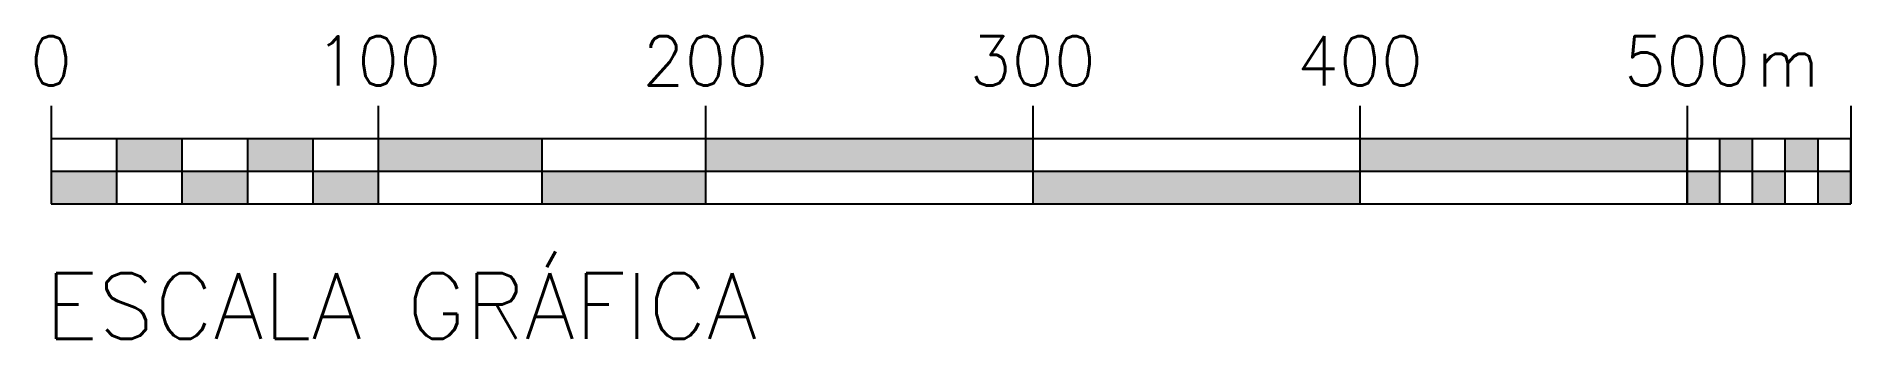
# Model space of a CAD drawing. Header units: millimetres. Extents: x 1193 to 1747, y 62 to 155.
import ezdxf
from ezdxf.enums import TextEntityAlignment as Align

# ---------------------------------------------------------------- set-up
doc = ezdxf.new("R2010")
doc.units = ezdxf.units.MM
doc.header["$LTSCALE"] = 0.02
doc.layers.add('escalas_gráficas', color=1, linetype='Continuous')
doc.styles.add('r60', font='romans.shx')
doc.styles.add('r80', font='romans.shx')

msp = doc.modelspace()

# ---------------------------------------------------------------- hatches: boundary and pattern name
at = {"layer": 'escalas_gráficas'}
h = msp.add_hatch(color=256, dxfattribs=at)
h.paths.add_polyline_path([(1217.37, 103.45), (1217.37, 113.45), (1197.37, 113.45), (1197.37, 103.45)])
h.paths.add_polyline_path([(1217.37, 123.45), (1217.37, 113.45), (1237.37, 113.45), (1237.37, 123.45)])
h.paths.add_polyline_path([(1237.37, 113.45), (1237.37, 103.45), (1257.37, 103.45), (1257.37, 113.45)])
h.paths.add_polyline_path([(1257.37, 123.45), (1257.37, 113.45), (1277.37, 113.45), (1277.37, 123.45)])
h.paths.add_polyline_path([(1277.37, 113.45), (1277.37, 103.45), (1297.37, 103.45), (1297.37, 113.45)])
h = msp.add_hatch(color=256, dxfattribs=at)
h.paths.add_polyline_path([(1347.37, 123.45), (1297.37, 123.45), (1297.37, 113.45), (1347.37, 113.45)])
h.paths.add_polyline_path([(1397.37, 113.45), (1347.37, 113.45), (1347.37, 103.45), (1397.37, 103.45)])
h.paths.add_polyline_path([(1497.37, 123.45), (1397.37, 123.45), (1397.37, 113.45), (1497.37, 113.45)])
h.paths.add_polyline_path([(1597.37, 113.45), (1497.37, 113.45), (1497.37, 103.45), (1597.37, 103.45)])
h.paths.add_polyline_path([(1697.37, 123.45), (1597.37, 123.45), (1597.37, 113.45), (1697.37, 113.45)])
h = msp.add_hatch(color=256, dxfattribs=at)
h.paths.add_polyline_path([(1707.37, 113.45), (1697.37, 113.45), (1697.37, 103.45), (1707.37, 103.45)])
h.paths.add_polyline_path([(1717.37, 123.45), (1707.37, 123.45), (1707.37, 113.45), (1717.37, 113.45)])
h.paths.add_polyline_path([(1727.37, 113.45), (1717.37, 113.45), (1717.37, 103.45), (1727.37, 103.45)])
h.paths.add_polyline_path([(1737.37, 123.45), (1727.37, 123.45), (1727.37, 113.45), (1737.37, 113.45)])
h.paths.add_polyline_path([(1747.37, 113.45), (1737.37, 113.45), (1737.37, 103.45), (1747.37, 103.45)])

# ---------------------------------------------------------------- linework, layer by layer
for p, q in [((1197.37, 133.45), (1197.37, 123.45)), ((1297.37, 133.45), (1297.37, 123.45)), ((1397.37, 133.45), (1397.37, 123.45)), ((1497.37, 133.45), (1497.37, 123.45)), ((1597.37, 133.45), (1597.37, 123.45)), ((1697.37, 133.45), (1697.37, 123.45)), ((1697.37, 133.45), (1697.37, 123.45)), ((1747.37, 133.45), (1747.37, 123.45)), ((1197.37, 123.45), (1747.37, 123.45)), ((1197.37, 123.45), (1197.37, 103.45)), ((1217.37, 123.45), (1217.37, 103.45)), ((1237.37, 123.45), (1237.37, 103.45)), ((1257.37, 123.45), (1257.37, 103.45)), ((1277.37, 123.45), (1277.37, 103.45)), ((1297.37, 123.45), (1297.37, 103.45)), ((1347.37, 123.45), (1347.37, 103.45)), ((1397.37, 123.45), (1397.37, 103.45)), ((1497.37, 123.45), (1497.37, 103.45)), ((1597.37, 123.45), (1597.37, 103.45)), ((1697.37, 123.45), (1697.37, 103.45)), ((1697.37, 103.45), (1697.37, 123.45)), ((1697.37, 103.45), (1697.37, 123.45)), ((1697.37, 123.45), (1697.37, 103.45)), ((1707.37, 103.45), (1707.37, 123.45)), ((1717.37, 103.45), (1717.37, 123.45)), ((1727.37, 103.45), (1727.37, 123.45)), ((1737.37, 103.45), (1737.37, 123.45)), ((1747.37, 123.45), (1747.37, 103.45)), ((1747.37, 103.45), (1747.37, 123.45)), ((1197.37, 113.45), (1747.37, 113.45)), ((1197.37, 103.45), (1747.37, 103.45))]:
    msp.add_line(p, q, dxfattribs=at)

# ---------------------------------------------------------------- texts
at = {"layer": 'escalas_gráficas', "color": 2, "style": 'r60'}
for s, p in [('0', (1197.37, 139.67)), ('100', (1297.37, 139.67)), ('200', (1397.37, 139.67)), ('300', (1497.37, 139.67)), ('400', (1597.37, 139.67)), ('500', (1697.37, 139.67))]:
    msp.add_text(s, height=15, dxfattribs=at).set_placement(p, align=Align.CENTER)
at = {"layer": 'escalas_gráficas', "color": 2}
for s, height, style, p in [('m', 15, 'r60', (1718.53, 139.31)), ('ESCALA GRÁFICA', 20, 'r80', (1195.51, 62.24))]:
    msp.add_text(s, height=height, dxfattribs=dict(at, style=style)).set_placement(p)

doc.saveas('drawing.dxf')
